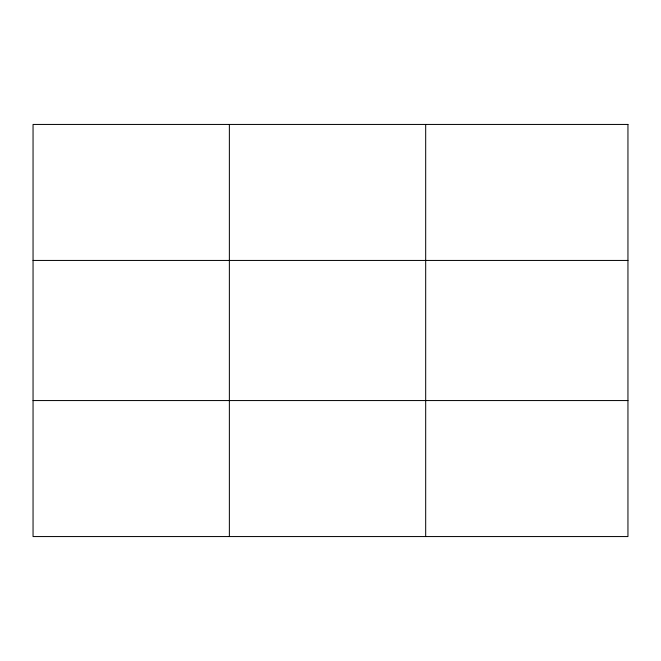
<?xml version="1.0" encoding="UTF-8"?>
<svg xmlns="http://www.w3.org/2000/svg" width="661" height="661" viewBox="0 0 661 661"><rect width="100%" height="100%" fill="white"/><g stroke="black" fill="none" stroke-linecap="round" stroke-linejoin="round"><path stroke-width="0.99" d="M229.367 536.558L229.367 124.442M425.684 536.558L425.684 124.442M33.05 260.442L627.95 260.442M33.05 400.558L627.95 400.558M627.95 124.442L627.95 536.558L33.05 536.558L33.05 124.442L627.95 124.442"/></g></svg>
